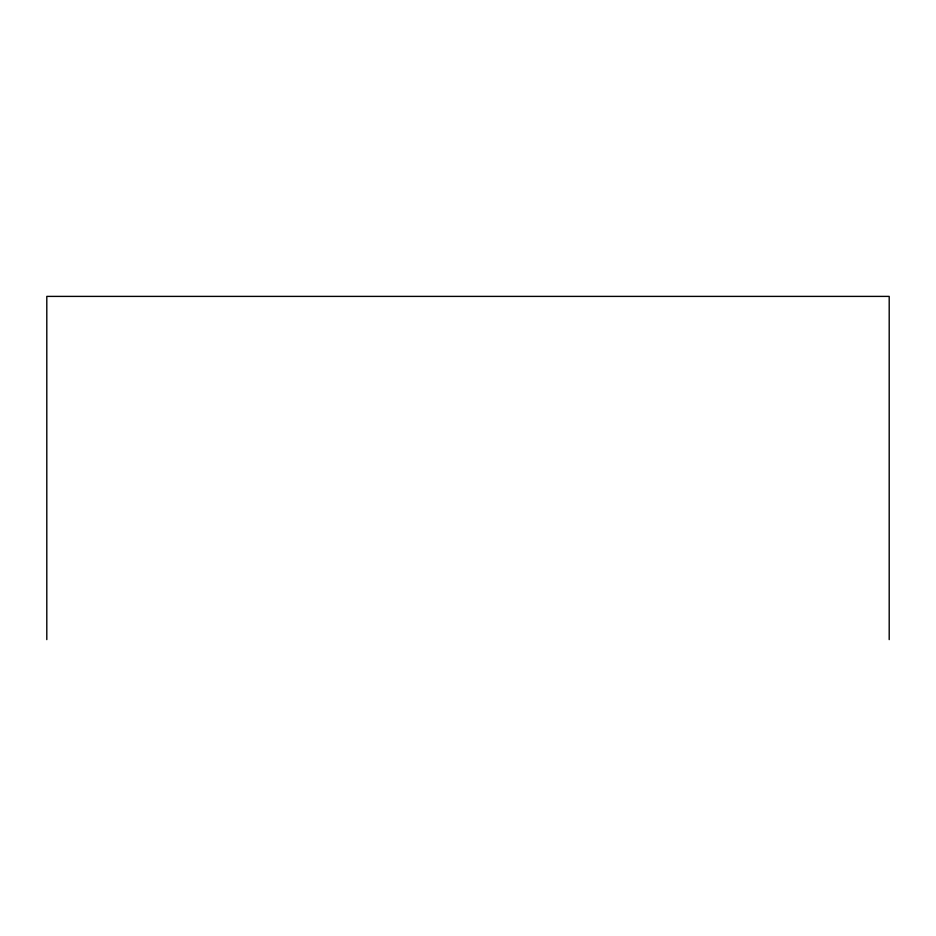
<?xml version="1.0" encoding="UTF-8"?>
<svg xmlns="http://www.w3.org/2000/svg" width="936" height="936" viewBox="0 0 936 936"><rect width="100%" height="100%" fill="white"/><g stroke="black" fill="none" stroke-linecap="round" stroke-linejoin="round"><path stroke-width="1.4" d="M889.2 639.604L889.2 296.396L46.8 296.396L46.8 639.604"/></g></svg>
